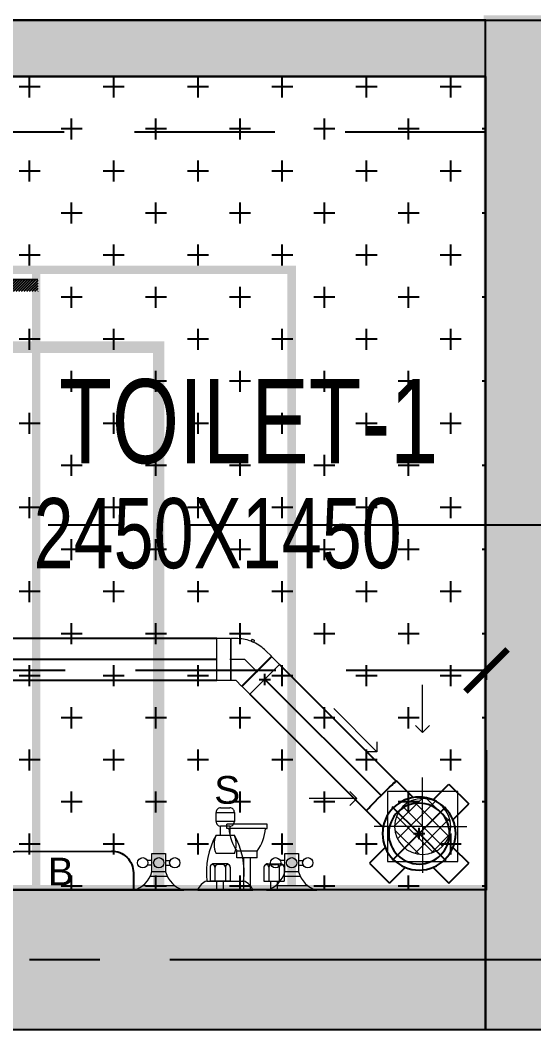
# Model space of a CAD drawing. Header units: millimetres. Extents: x 1135099 to 1230264, y -5736945 to -5695799.
# Drawn here: x 1215072 to 1215986, y -5708100 to -5706300 of the extents above; entities that cross this region are included whole.
import ezdxf
from ezdxf.lldxf.tags import DXFTag

# ---------------------------------------------------------------- set-up
doc = ezdxf.new("R2010")
doc.units = ezdxf.units.MM
doc.header["$LTSCALE"] = 1000
doc.header["$MEASUREMENT"] = 0
for name, pattern in [('2BHK-A - BACK$1$AUDIT_D_120904163729-0', [0]), ('AUDIT_D_120904163729-0', [0]), ('T8(T9 IS SIMILAR) - DIMENSION & TEXTING$0$CENTERX2', [101.6, 63.5, -12.7, 12.7, -12.7]), ('T8(T9 IS SIMILAR) - DIMENSION & TEXTING$0$HIDDEN', [0.375, 0.25, -0.125]), ('T8(T9 IS SIMILAR) - DIMENSION & TEXTING$1$AUDIT_D_120904163729-0', [0]), ('T8(T9 IS SIMILAR)$0$$0$HIDDEN', [0.375, 0.25, -0.125]), ('T8_REFUGE COLUMNS$0$CENTER2', [1.125, 0.75, -0.125, 0.125, -0.125])]:
    doc.linetypes.add(name, pattern=pattern)
doc.layers.get('0').update_dxf_attribs({"linetype": 'AUDIT_D_120904163729-0'})
for name, color, linetype in [('2BHK-A - BACK$0$A-TOI SUNK 50MM', 8, 'Continuous'), ('2BHK-A - BACK$1$A-HATCH -160', 251, '2BHK-A - BACK$1$AUDIT_D_120904163729-0'), ('2BHK-A - BACK$1$a-tile drop', 3, 'Continuous'), ('2BHK-A - BACK$1$APT PLANS-typ$0$TILEDROP', 3, 'Continuous'), ('T8(T9 IS SIMILAR) - DIMENSION & TEXTING$0$A-DIMENSIONS', 2, 'T8(T9 IS SIMILAR) - DIMENSION & TEXTING$0$HIDDEN'), ('T8(T9 IS SIMILAR) - DIMENSION & TEXTING$0$A-PLUMBING', 7, 'T8(T9 IS SIMILAR) - DIMENSION & TEXTING$1$AUDIT_D_120904163729-0'), ('T8(T9 IS SIMILAR) - DIMENSION & TEXTING$0$pl-75 dia waste pipe', 3, 'Continuous'), ('T8(T9 IS SIMILAR) - DIMENSION & TEXTING$0$pl-75 dia waste pipe1', 3, 'Continuous'), ('T8(T9 IS SIMILAR) - DIMENSION & TEXTING$0$PL-FITTINGS', 5, 'Continuous'), ('T8(T9 IS SIMILAR) - DIMENSION & TEXTING$0$U-TI-75MM WASTE WATER PIPE', 3, 'Continuous'), ('T8(T9 IS SIMILAR) - DIMENSION & TEXTING$0$U-TI-TEXT', 7, 'Continuous'), ('T8(T9 IS SIMILAR) - DIMENSION & TEXTING$0$U-TI-WS', 5, 'Continuous'), ('T8(T9 IS SIMILAR)$0$S-BEAM', 20, 'T8(T9 IS SIMILAR)$0$$0$HIDDEN'), ('T8_REFUGE COLUMNS$0$A-CENTERLINE', 193, 'T8_REFUGE COLUMNS$0$CENTER2'), ('T8_REFUGE COLUMNS$1$A-RCC COLS', 3, 'Continuous'), ('T8_TYPICAL COLUMNS$0$A-RCC COLS', 3, 'Continuous')]:
    doc.layers.add(name, color=color, linetype=linetype)
for name, color, linetype, lineweight in [('2BHK-A - BACK$1$a-TOI-fixtures', 251, 'Continuous', 0), ('2BHK-A - BACK$1$A-WALL- 160', 6, 'Continuous', 30), ('T8(T9 IS SIMILAR) - DIMENSION & TEXTING$0$FURNITURE_AR', 34, 'Continuous', 9), ('T8(T9 IS SIMILAR) - DIMENSION & TEXTING$0$U-TI-FIXTURE', 161, 'Continuous', 25), ('T8(T9 IS SIMILAR) - DIMENSION & TEXTING$0$U-TI-WS-HOT', 1, 'T8(T9 IS SIMILAR) - DIMENSION & TEXTING$0$DASHDOT', 30), ('T8(T9 IS SIMILAR) - DIMENSION & TEXTING$1$a-Text', 4, 'Continuous', 0), ('T8(T9 IS SIMILAR) - DIMENSION & TEXTING$1$a-TEXT -R SIZE', 4, 'Continuous', 0), ('T8(T9 IS SIMILAR)$0$D&W', 8, 'Continuous', 25)]:
    doc.layers.add(name, color=color, linetype=linetype, lineweight=lineweight)
doc.layers.add('A-RERA CARPET AREA', color=30, linetype='Continuous', plot=False)
doc.layers.add('T8(T9 IS SIMILAR) - DIMENSION & TEXTING$0$GEB-BEZUG', color=2, linetype='Continuous', lineweight=25, true_color=0xffff00)
doc.layers.add('T8_REFUGE COLUMNS$1$COL-HATCH', color=7, linetype='Continuous', lineweight=25, true_color=0xa3a3a3)
doc.styles.add('2BHK-A - BACK$1$Romans 1', font='romans.shx', dxfattribs={"height": 100})
doc.styles.add('T8(T9 IS SIMILAR) - DIMENSION & TEXTING$0$arial', font='sanss___.ttf')
doc.styles.add('T8(T9 IS SIMILAR) - DIMENSION & TEXTING$0$Romans 1', font='romans.shx', dxfattribs={"height": 100})
doc.styles.add('T8(T9 IS SIMILAR) - DIMENSION & TEXTING$1$ARIAL ARROW', font='swisscl.ttf')
tags = doc.linetypes.add('T8(T9 IS SIMILAR) - DIMENSION & TEXTING$0$DASHDOT', pattern=[1, 0.5, -0.25, 0, -0.25]).pattern_tags.tags
tags[10:11] = [DXFTag(74, 4), DXFTag(75, 0), DXFTag(340, '0'), DXFTag(46, 1.0), DXFTag(50, 0.0), DXFTag(44, 0.0), DXFTag(45, 0.0)]
tags[8:9] = [DXFTag(74, 4), DXFTag(75, 0), DXFTag(340, '0'), DXFTag(46, 1.0), DXFTag(50, 0.0), DXFTag(44, 0.0), DXFTag(45, 0.0)]
tags[6:7] = [DXFTag(74, 4), DXFTag(75, 0), DXFTag(340, '0'), DXFTag(46, 1.0), DXFTag(50, 0.0), DXFTag(44, 0.0), DXFTag(45, 0.0)]
tags[4:5] = [DXFTag(74, 4), DXFTag(75, 0), DXFTag(340, '0'), DXFTag(46, 1.0), DXFTag(50, 0.0), DXFTag(44, 0.0), DXFTag(45, 0.0)]
doc.dimstyles.new('2BHK-A - BACK$1$ALPINE S', dxfattribs={"dimscale": 0, "dimtxt": 100, "dimasz": 75, "dimexe": 0, "dimexo": 0, "dimgap": 75, "dimtad": 1, "dimdec": 0, "dimzin": 0, "dimdsep": 46, "dimtxsty": '2BHK-A - BACK$1$Romans 1', "dimblk": '2BHK-A - BACK$1$_ArchTick', "dimcen": 0.09, "dimclrd": 256, "dimclre": 256, "dimclrt": 7, "dimadec": 0, "dimazin": 0, "dimtfac": 1, "dimtdec": 0, "dimtofl": 0, "dimtmove": 1, "dimatfit": 0, "dimldrblk": '2BHK-A - BACK$1$_Open90', "dimfxl": 1, "dimtolj": 1, "dimtzin": 0, "dimarcsym": 0})
doc.dimstyles.new('T8(T9 IS SIMILAR) - DIMENSION & TEXTING$0$ALPINE S', dxfattribs={"dimscale": 0, "dimtxt": 100, "dimasz": 75, "dimexe": 0, "dimexo": 0, "dimgap": 75, "dimtad": 1, "dimdec": 0, "dimzin": 0, "dimdsep": 46, "dimtxsty": 'T8(T9 IS SIMILAR) - DIMENSION & TEXTING$0$Romans 1', "dimblk": 'T8(T9 IS SIMILAR) - DIMENSION & TEXTING$0$_ArchTick', "dimcen": 0.09, "dimclrd": 256, "dimclre": 256, "dimclrt": 7, "dimadec": 0, "dimazin": 0, "dimtfac": 1, "dimtdec": 0, "dimtofl": 0, "dimtmove": 1, "dimatfit": 0, "dimldrblk": 'T8(T9 IS SIMILAR) - DIMENSION & TEXTING$0$_Open90', "dimfxl": 1, "dimtolj": 1, "dimtzin": 0, "dimarcsym": 0})

# ---------------------------------------------------------------- blocks, each defined once
blk = doc.blocks.new('T8(T9 IS SIMILAR) - DIMENSION & TEXTING$0$_ArchTick')
at = {"color": 0, "linetype": 'ByBlock', "const_width": 0.15}
blk.add_lwpolyline([(-0.5, -0.5), (0.5, 0.5)], dxfattribs=at)
blk = doc.blocks.new('*D528')
at = {"layer": 'T8(T9 IS SIMILAR) - DIMENSION & TEXTING$0$A-DIMENSIONS', "linetype": 'T8(T9 IS SIMILAR) - DIMENSION & TEXTING$0$HIDDEN', "lineweight": -2, "transparency": 16777216}
for p, q in [((1213452.2, -5707851.3), (1213452.2, -5707459.1)), ((1215902.2, -5707850.9), (1215902.2, -5707459.1))]:
    blk.add_line(p, q, dxfattribs=at)
at = {"layer": 'T8(T9 IS SIMILAR) - DIMENSION & TEXTING$0$A-DIMENSIONS', "lineweight": -2, "transparency": 16777216}
blk.add_line((1215902.2, -5707459.1), (1213452.2, -5707459.1), dxfattribs=at)
at = {"layer": 'T8(T9 IS SIMILAR) - DIMENSION & TEXTING$0$A-DIMENSIONS', "linetype": 'ByBlock', "lineweight": -2, "transparency": 16777216, "xscale": 75, "yscale": 75, "zscale": 75, "rotation": 180}
blk.add_blockref('T8(T9 IS SIMILAR) - DIMENSION & TEXTING$0$_ArchTick', (1213452.2, -5707459.1), dxfattribs=at)
at = {"layer": 'T8(T9 IS SIMILAR) - DIMENSION & TEXTING$0$A-DIMENSIONS', "linetype": 'ByBlock', "lineweight": -2, "transparency": 16777216, "xscale": 75, "yscale": 75, "zscale": 75}
blk.add_blockref('T8(T9 IS SIMILAR) - DIMENSION & TEXTING$0$_ArchTick', (1215902.2, -5707459.1), dxfattribs=at)
at = {"layer": 'T8(T9 IS SIMILAR) - DIMENSION & TEXTING$0$A-DIMENSIONS', "color": 7, "linetype": 'ByBlock', "transparency": 16777216, "insert": (1214677.2, -5707334.1), "char_height": 100, "attachment_point": 5, "style": 'T8(T9 IS SIMILAR) - DIMENSION & TEXTING$0$Romans 1'}
blk.add_mtext('\\A1;2450', dxfattribs=at)
blk = doc.blocks.new('T8(T9 IS SIMILAR) - DIMENSION & TEXTING$0$_Open90')
at = {"color": 0, "linetype": 'ByBlock', "lineweight": -2}
for p, q in [((-0.5, 0.5), (0, 0)), ((0, 0), (-1, 0)), ((0, 0), (-0.5, -0.5))]:
    blk.add_line(p, q, dxfattribs=at)
blk = doc.blocks.new('T8(T9 IS SIMILAR) - DIMENSION & TEXTING$0$Einfügepunkt')
at = {"layer": 'T8(T9 IS SIMILAR) - DIMENSION & TEXTING$0$GEB-BEZUG'}
for p, q in [((-7.1, -7.1), (7.1, 7.1)), ((-7.1, 7.1), (7.1, -7.1))]:
    blk.add_line(p, q, dxfattribs=at)
blk = doc.blocks.new('T8(T9 IS SIMILAR) - DIMENSION & TEXTING$0$388.001.00.1_G')
at = {"layer": 'T8(T9 IS SIMILAR) - DIMENSION & TEXTING$0$U-TI-75MM WASTE WATER PIPE', "ltscale": 5}
for p, q in [((-25.1, 60.1), (-25.1, 100)), ((-25.1, 100), (25.1, 100)), ((25.1, 60.1), (25.1, 100)), ((0, 0), (0, 67.6)), ((-60.1, 25.1), (-100, 25.1)), ((-100, -25.1), (-100, 25.1)), ((60.1, 25.1), (100, 25.1)), ((100, -25.1), (100, 25.1)), ((0, 0), (-67.6, 0)), ((0, 0), (0, 2.5)), ((0, 0), (0, -67.6)), ((0, 0), (67.6, 0)), ((0, 0), (-2.5, 0)), ((0, 0), (0, -2.5)), ((0, 0), (2.5, 0)), ((-60.1, -25.1), (-100, -25.1)), ((60.1, -25.1), (100, -25.1)), ((-37.7, -53.1), (-37.7, -95)), ((37.7, -53.1), (37.7, -95))]:
    blk.add_line(p, q, dxfattribs=at)
for radius in [65.1, 54.2]:
    blk.add_circle((0, 0), radius, dxfattribs=at)
blk.add_ellipse((0, -95), major_axis=(37.7, 0), ratio=0.026177, start_param=3.141593, end_param=6.283185, dxfattribs=at)
blk.add_blockref('T8(T9 IS SIMILAR) - DIMENSION & TEXTING$0$Einfügepunkt', (0, 0), dxfattribs=at)
blk = doc.blocks.new('T8(T9 IS SIMILAR) - DIMENSION & TEXTING$0$365.045.16.1_A')
at = {"lineweight": 13, "ltscale": 25}
for p, q in [((-61.9, 8.8), (-8.8, 61.9)), ((8.3, 44.7), (-8.8, 61.9)), ((8.3, 44.7), (-44.7, -8.3)), ((-43.7, -9.4), (9.4, 43.7)), ((8.3, 43.7), (-43.7, -8.3)), ((8.3, 43.7), (8.3, 44.7)), ((8.3, 43.7), (9.4, 43.7)), ((15.5, 37.5), (9.4, 43.7)), ((-17.1, 17.1), (-18.9, 18.9)), ((-44.7, -8.3), (-61.9, 8.8)), ((0, 0), (-17.1, 17.1)), ((-9.2, 9.2), (-11, 11)), ((0, -15.5), (0, 0)), ((34.7, 16.5), (30.6, 16)), ((36.3, 12.9), (32.9, 10.3)), ((34.7, 16.5), (36.3, 12.9)), ((-43.7, -8.3), (-44.7, -8.3)), ((-43.7, -8.3), (-43.7, -9.4)), ((-37.5, -15.5), (-43.7, -9.4)), ((-37.5, -29.3), (-37.5, -15.5)), ((0, -29.3), (0, -15.5)), ((37.5, -29.3), (37.5, -15.5)), ((-36.7, -30), (-37.5, -29.3)), ((37.5, -29.3), (-37.5, -29.3)), ((-36.7, -30), (-37.5, -30.7)), ((-37.5, -50), (-37.5, -30.7)), ((-37.5, -30.7), (37.5, -30.7)), ((-36.7, -30), (36.8, -30)), ((0, -31.8), (0, -29.3)), ((36.8, -30), (37.5, -29.3)), ((36.8, -30), (37.5, -30.7)), ((37.5, -50), (37.5, -30.7)), ((-37.5, -50), (37.5, -50)), ((0, -50), (-2.5, -50)), ((0, -50), (0, -47.5)), ((0, -50), (0, -52.5)), ((0, -50), (2.5, -50))]:
    blk.add_line(p, q, dxfattribs=at)
for start, end in [(24.8604, 45), (0, 20.1396)]:
    blk.add_arc((-37.5, -15.5), 75, start, end, dxfattribs=at)
blk.add_open_spline([(32.9, 10.3), (32.9, 10.3), (32.9, 10.3), (32.8, 10.5), (32.8, 10.6), (32.6, 11), (32.4, 11.3), (32.2, 11.9), (32.1, 12.1), (31.9, 12.6), (31.8, 12.8), (31.6, 13.2), (31.6, 13.4), (31.4, 13.8), (31.3, 14), (31.1, 14.6), (31, 14.9), (30.8, 15.4), (30.7, 15.6), (30.6, 15.9), (30.6, 16), (30.6, 16)], degree=3, knots=[-0.9758327, -0.9758327, -0.9758327, -0.9758327, -0.8930469, -0.8930469, -0.7796093, -0.7796093, -0.6561479, -0.6561479, -0.5667077, -0.5667077, -0.5007206, -0.5007206, -0.4380575, -0.4380575, -0.3616519, -0.3616519, -0.247098, -0.247098, -0.1245121, -0.1245121, 0, 0, 0, 0], dxfattribs=at)
blk.add_blockref('T8(T9 IS SIMILAR) - DIMENSION & TEXTING$0$Einfügepunkt', (0, -50), dxfattribs=at)
blk = doc.blocks.new('T8(T9 IS SIMILAR) - DIMENSION & TEXTING$0$FAUCET')
at = {"layer": 'T8(T9 IS SIMILAR) - DIMENSION & TEXTING$0$FURNITURE_AR', "color": 7}
for p, q in [((-0.01, 0.18), (0.01, 0.18)), ((-0.02, 0.17), (0.02, 0.17)), ((-0.02, 0.15), (-0.02, 0.17)), ((0.02, 0.17), (0.02, 0.15)), ((0.02, 0.15), (-0.02, 0.15)), ((0.01, 0.14), (-0.01, 0.14)), ((-0.01, 0.12), (-0.01, 0.14)), ((0.01, 0.14), (0.01, 0.12)), ((-0.02, 0.12), (0.02, 0.12)), ((-0.16, 0.08), (-0.13, 0.08)), ((-0.16, 0.04), (-0.16, 0.08)), ((-0.13, 0.08), (-0.13, 0.04)), ((0.02, 0.08), (-0.02, 0.08)), ((0.13, 0.08), (0.16, 0.08)), ((0.13, 0.04), (0.13, 0.08)), ((0.16, 0.08), (0.16, 0.04)), ((-0.16, 0.065), (-0.17, 0.065)), ((-0.16, 0.055), (-0.17, 0.055)), ((-0.13, 0.065), (-0.12, 0.065)), ((-0.13, 0.055), (-0.12, 0.055)), ((0.13, 0.065), (0.12, 0.065)), ((0.13, 0.055), (0.12, 0.055)), ((0.16, 0.065), (0.17, 0.065)), ((0.16, 0.055), (0.17, 0.055)), ((-0.1258, 0.03), (-0.1639, 0.03)), ((-0.13, 0.04), (-0.16, 0.04)), ((0.1642, 0.03), (0.1261, 0.03)), ((0.16, 0.04), (0.13, 0.04)), ((-0.2, 0), (-0.09, 0)), ((-0.1803, 0.01), (-0.1096, 0.01)), ((-0.06, 0), (0.06, 0)), ((-0.04, 0.02), (0.04, 0.02)), ((0.09, 0), (0.2, 0)), ((0.1097, 0.01), (0.1804, 0.01))]:
    blk.add_line(p, q, dxfattribs=at)
for centre in [(-0.18, 0.06), (-0.145, 0.06), (-0.11, 0.06), (0.11, 0.06), (0.145, 0.06), (0.18, 0.06)]:
    blk.add_circle(centre, 0.0112, dxfattribs=at)
for centre, radius, start, end in [((-0.0103, 0.1703), 0.0097, 88.2224, 181.7776), ((0.0103, 0.1703), 0.0097, 358.2224, 91.7776), ((-0.0103, 0.1497), 0.0097, 178.2224, 271.7776), ((0.0103, 0.1497), 0.0097, 268.2224, 1.7776), ((0.12, 0.04), 0.1612, 150.2551, 187.125), ((0.0257, 0.1), 0.0498, 156.3417, 203.6583), ((-0.0257, 0.1), 0.0498, 336.3417, 23.6584), ((-0.12, 0.04), 0.1612, 352.875, 29.7449), ((-0.215, 0.055), 0.057, 285.2551, 344.7449), ((-0.075, 0.055), 0.057, 195.2551, 254.7449), ((0.075, 0.055), 0.057, 285.2551, 344.7449), ((0.215, 0.055), 0.057, 195.2551, 254.7449), ((-0.0318, -0.0082), 0.0293, 106.1502, 163.8498), ((0.0318, -0.0082), 0.0293, 16.1502, 73.8498)]:
    blk.add_arc(centre, radius, start, end, dxfattribs=at)
blk = doc.blocks.new('T8(T9 IS SIMILAR) - DIMENSION & TEXTING$0$A$C77D62699')
at = {"layer": 'T8(T9 IS SIMILAR) - DIMENSION & TEXTING$0$pl-75 dia waste pipe1'}
for p, q in [((7969.7, 6471.9, 0.9), (7140.2, 6471.8, 0.7)), ((8288.7, 6218.5, 0.9), (8081.6, 6425.6, 0.9)), ((7969.7, 6396.9, 0.9), (7140.2, 6396.8, 0.7)), ((8235.7, 6165.4, 0.9), (8028.6, 6372.5, 0.9))]:
    blk.add_line(p, q, dxfattribs=at)
at = {"layer": 'T8(T9 IS SIMILAR) - DIMENSION & TEXTING$0$pl-75 dia waste pipe1', "color": 12, "linetype": 'T8(T9 IS SIMILAR) - DIMENSION & TEXTING$0$CENTERX2'}
for p, q in [((7969.7, 6434.4, 0.9), (7140.2, 6434.3, 0.7)), ((8262.2, 6191.9, 0.9), (8055.1, 6399, 0.9))]:
    blk.add_line(p, q, dxfattribs=at)
at = {"layer": 'T8(T9 IS SIMILAR) - DIMENSION & TEXTING$0$U-TI-FIXTURE', "color": 7, "elevation": 0.7}
blk.add_lwpolyline([(7610, 6092.1), (7782.1, 6093.1, -0.414214), (7821.2, 6054.4), (7821.4, 6023.2), (7571.5, 6023.2), (7571.4, 6053, -0.414214)], format="xyb", close=True, dxfattribs=at)
at = {"layer": 'T8(T9 IS SIMILAR) - DIMENSION & TEXTING$0$U-TI-WS', "lineweight": 40, "ltscale": 0.01, "const_width": 20.5, "elevation": 0.7}
blk.add_lwpolyline([(5783, 6375.7), (5587.7, 6375.7), (5587.7, 6991.5), (7866.3, 6991.5), (7866.3, 6022.6)], dxfattribs=at)
at = {"layer": 'T8(T9 IS SIMILAR) - DIMENSION & TEXTING$0$U-TI-WS-HOT', "ltscale": 0.1, "const_width": 15, "elevation": 0.7}
for points in [[(5653.7, 7350.8), (5653.7, 7129.5), (8103.1, 7129.5), (8103.1, 6022.6)], [(7648.1, 6023.2), (7648.1, 7129.5)]]:
    blk.add_lwpolyline(points, dxfattribs=at)
at = {"layer": 'T8(T9 IS SIMILAR) - DIMENSION & TEXTING$0$FURNITURE_AR', "xscale": 816.4485071879512, "yscale": 816.4485071879512, "zscale": 816.4485071879512}
blk.add_blockref('T8(T9 IS SIMILAR) - DIMENSION & TEXTING$0$FAUCET', (7984.7, 6023.2, 0.7), dxfattribs=at)
at = {"layer": 'T8(T9 IS SIMILAR) - DIMENSION & TEXTING$0$pl-75 dia waste pipe', "ltscale": 0.1, "xscale": 1.000020158935082, "yscale": 1.000020158935082, "zscale": 1.000020158935082, "rotation": 45.00000000000017}
blk.add_blockref('T8(T9 IS SIMILAR) - DIMENSION & TEXTING$0$365.045.16.1_A', (8019.7, 6434.4, 0.9), dxfattribs=at)
at = {"layer": 'T8(T9 IS SIMILAR) - DIMENSION & TEXTING$0$PL-FITTINGS', "xscale": -1.000020158935082, "yscale": 1.000020158935082, "zscale": 1.000020158935082, "rotation": 225}
blk.add_blockref('T8(T9 IS SIMILAR) - DIMENSION & TEXTING$0$388.001.00.1_G', (8330, 6124.1, 0.9), dxfattribs=at)
at = {"layer": 'T8(T9 IS SIMILAR) - DIMENSION & TEXTING$0$U-TI-TEXT', "style": 'T8(T9 IS SIMILAR) - DIMENSION & TEXTING$0$arial'}
for s, p in [('S', (7965.2, 6177.3, 0)), ('B', (7668.7, 6031.7, 0))]:
    blk.add_text(s, height=49.5, rotation=359.9999, dxfattribs=at).set_placement(p)
blk = doc.blocks.new('T8_REFUGE COLUMNS')
at = {"layer": 'T8_REFUGE COLUMNS$1$COL-HATCH', "linetype": 'ByBlock'}
h = blk.add_hatch(color=256, dxfattribs=at)
h.dxf.hatch_style = 1
h.paths.add_polyline_path([(1215902.1, -5706299.9), (1216152.1, -5706299.9), (1216152.1, -5708099.9), (1215902.1, -5708099.9)])
h = blk.add_hatch(color=256, dxfattribs=at)
h.dxf.hatch_style = 1
h.paths.add_polyline_path([(1215902.1, -5708099.9), (1213292.1, -5708099.9), (1213292.1, -5707849.9), (1215902.1, -5707849.9)])
at = {"layer": 'T8_REFUGE COLUMNS$0$A-CENTERLINE'}
for p, q in [((1217248.2, -5707199.9), (1182156.9, -5707199.9)), ((1217215, -5707974.9), (1182156.9, -5707974.9))]:
    blk.add_line(p, q, dxfattribs=at)
at = {"layer": 'T8_REFUGE COLUMNS$1$A-RCC COLS', "linetype": 'ByBlock'}
for points in [[(1215902.1, -5706299.9), (1216152.1, -5706299.9), (1216152.1, -5708099.9), (1215902.1, -5708099.9)], [(1215902.1, -5708099.9), (1213292.1, -5708099.9), (1213292.1, -5707849.9), (1215902.1, -5707849.9)]]:
    blk.add_lwpolyline(points, close=True, dxfattribs=at)
blk = doc.blocks.new('T8_TYPICAL COLUMNS')
at = {"layer": 'T8_TYPICAL COLUMNS$0$A-RCC COLS', "linetype": 'ByBlock'}
blk.add_blockref('T8_REFUGE COLUMNS', (0, 0), dxfattribs=at)
blk = doc.blocks.new('2BHK-A - BACK$0$Type-A-First Floor Plan-bottom-up$0$FLOOR TRAP-flat-6')
at = {"layer": '2BHK-A - BACK$1$a-TOI-fixtures'}
h = blk.add_hatch(dxfattribs=at)
h.set_pattern_fill('ACET-2D-_USER', color=256, scale=20, angle=45, style=0, double=1, pattern_type=0)
h.set_pattern_definition([(45, (-789896.981, 5385770.066), (-14.142135624, 14.142135624), []), (135, (-789896.981, 5385770.066), (-14.142135624, -14.142135624), [])])
edge = h.paths.add_edge_path()
edge.add_arc((150, 150), 50, 0, 360)
for q in [(150, 228.6), (67.6, 150), (237.4, 150), (150, 63.6)]:
    blk.add_line((150, 150), q, dxfattribs=at)
blk.add_lwpolyline([(87.5, 212.5), (212.5, 212.5), (212.5, 87.5), (87.5, 87.5)], close=True, dxfattribs=at)
blk.add_circle((150, 150), 50, dxfattribs=at)
blk = doc.blocks.new('2BHK-A - BACK$0$SH-flat-2')
at = {"color": 0}
for p, q in [((14.6, 30), (14.7, 66)), ((39.8, 57.2), (14.6, 57.2)), ((39.9, 65.9), (14.7, 66)), ((45.9, 36.2), (45.9, 59)), ((0.1, 54), (14.6, 54)), ((0.1, 42), (14.6, 42)), ((39.7, 38.7), (14.5, 38.7)), ((44.6, 43), (44.6, 52.2)), ((39.8, 29.9), (14.6, 30)), ((43.4, 31.6), (44.7, 33.1)), ((108.4, -32.8), (108.5, 32.4)), ((108.5, 35.8), (116.3, 35.8)), ((108.5, 32.4), (108.5, 35.8)), ((116.2, -36.2), (116.3, 35.8)), ((0, -6), (0, 6)), ((0, 6), (56.3, 5.9)), ((56.2, -18.1), (56.3, 17.9)), ((56.3, 17.9), (68.3, 17.9)), ((68.2, -18.1), (68.3, 17.9)), ((0, -6), (56.3, -6.1)), ((14.5, -30), (14.4, -66)), ((39.7, -30.1), (14.5, -30)), ((43.3, -31.7), (44.6, -33.3)), ((56.2, -18.1), (68.2, -18.1)), ((108.4, -32.8), (108.4, -36.2)), ((-0.1, -42), (14.4, -42)), ((-0.1, -54), (14.4, -54)), ((39.6, -38.8), (14.4, -38.8)), ((44.4, -43.2), (44.4, -52.4)), ((45.7, -36.4), (45.7, -59.2)), ((108.4, -36.2), (116.2, -36.2)), ((39.5, -57.3), (14.3, -57.3)), ((39.6, -66.1), (14.4, -66))]:
    blk.add_line(p, q, dxfattribs=at)
for centre, radius, start, end in [((39.8, 62), 4.8, 269.8776, 359.8776), ((39.8, 52.2), 4.8, 359.8776, 89.8776), ((39.9, 61.1), 4.8, 359.8776, 89.8776), ((41.1, 59), 4.8, 359.8776, 46.4449), ((39.8, 43.5), 4.8, 269.8776, 359.8776), ((39.7, 33.9), 4.8, 359.8776, 89.8776), ((41.1, 36.2), 4.8, 319.2258, 359.8776), ((39.8, 34.7), 4.8, 269.8776, 359.8776), ((114.8, -47.9), 80.5, 94.4595, 125.2375), ((39.6, -34), 4.8, 269.8776, 359.8776), ((39.7, -34.9), 4.8, 359.8776, 89.8776), ((40.9, -36.4), 4.8, 359.8776, 40.5294), ((115, 47.4), 80.5, 234.5177, 265.2957), ((39.5, -52.4), 4.8, 269.8776, 359.8776), ((39.6, -43.6), 4.8, 359.8776, 89.8776), ((39.5, -62.1), 4.8, 359.8776, 89.8776), ((39.6, -61.3), 4.8, 269.8776, 359.8776), ((40.9, -59.2), 4.8, 313.3103, 359.8776)]:
    blk.add_arc(centre, radius, start, end, dxfattribs=at)
blk = doc.blocks.new('2BHK-A - BACK$1$TILE DROP -x')
at = {"layer": '2BHK-A - BACK$1$APT PLANS-typ$0$TILEDROP'}
h = blk.add_hatch(dxfattribs=at)
h.set_pattern_fill('ACET-2D-ANSI31', color=8, scale=27, angle=90, style=0)
h.set_pattern_definition([(135, (583590.9237, -2384968.1492), (-2.3864853865, -2.3864853865), [])])
h.paths.add_polyline_path([(-58303, -19205.9), (-58303, -19151.2), (-58284.2, -19151.2), (-58284.2, -19205.9)])
edge = h.paths.add_edge_path()
edge.add_line((-58303, -19258.5), (-58323.9, -19258.5))
edge.add_line((-58303, -19205.9), (-58303, -19258.5))
edge.add_line((-58323.7, -19205.9), (-58303, -19205.9))
edge.add_line((-58323.7, -19258.5), (-58323.7, -19205.9))
at = {"layer": '2BHK-A - BACK$1$APT PLANS-typ$0$TILEDROP', "color": 1}
blk.add_line((-58252, -19205.9), (-58336, -19205.9), dxfattribs=at)
at = {"layer": '2BHK-A - BACK$1$APT PLANS-typ$0$TILEDROP', "color": 20, "const_width": 3}
for points in [[(-58284.2, -19205.9), (-58284.2, -19151.2)], [(-58303, -19258.5), (-58303, -19205.9)], [(-58303, -19205.9), (-58284.2, -19205.9)]]:
    blk.add_lwpolyline(points, dxfattribs=at)
blk = doc.blocks.new('2BHK-A - BACK$1$_ArchTick')
at = {"color": 0, "linetype": 'ByBlock', "const_width": 0.15}
blk.add_lwpolyline([(-0.5, -0.5), (0.5, 0.5)], dxfattribs=at)
blk = doc.blocks.new('2BHK-A - BACK$1$_Open90')
at = {"color": 0, "linetype": 'ByBlock', "lineweight": -2}
for p, q in [((0, 0), (-1, 0)), ((-0.5, 0.5), (0, 0)), ((0, 0), (-0.5, -0.5))]:
    blk.add_line(p, q, dxfattribs=at)
blk = doc.blocks.new('T8(T9 IS SIMILAR) - DIMENSION & TEXTING')
at = {"layer": 'T8(T9 IS SIMILAR) - DIMENSION & TEXTING$0$A-PLUMBING', "linetype": 'ByBlock'}
blk.add_blockref('T8(T9 IS SIMILAR) - DIMENSION & TEXTING$0$A$C77D62699', (1207452.3, -5713874), dxfattribs=at)
at = {"layer": 'T8(T9 IS SIMILAR) - DIMENSION & TEXTING$1$a-Text', "style": 'T8(T9 IS SIMILAR) - DIMENSION & TEXTING$1$ARIAL ARROW'}
blk.add_text('TOILET-1', height=150, dxfattribs=at).set_placement((1215141.2, -5707089.6))
at = {"layer": 'T8(T9 IS SIMILAR) - DIMENSION & TEXTING$1$a-TEXT -R SIZE', "color": 2, "style": 'T8(T9 IS SIMILAR) - DIMENSION & TEXTING$1$ARIAL ARROW'}
blk.add_text('2450X1450', height=125, dxfattribs=at).set_placement((1215095.7, -5707276.7))
at = {"layer": 'T8(T9 IS SIMILAR) - DIMENSION & TEXTING$0$A-DIMENSIONS', "linetype": 'ByBlock'}
dim = blk.add_linear_dim(base=(1213452.2, -5707459.1), p1=(1215902.2, -5707850.9, -0.7), p2=(1213452.2, -5707851.3), angle=180, dimstyle='T8(T9 IS SIMILAR) - DIMENSION & TEXTING$0$ALPINE S', override={"dimscale": 1, "dimfxl": 5, "dimarcsym": 1}, dxfattribs=at)
dim.commit()
dim.dimension.update_dxf_attribs({"geometry": '*D528', "text_midpoint": (1214677.2, -5707334.1)})
blk = doc.blocks.new('2BHK-A - BACK$1$A$C1DA736AB')
at = {"color": 0, "linetype": 'ByBlock'}
for points in [[(117, 0.4, 0), (202.3, 0.4, 0)], [(81.7, -82.8, 0), (158.2, -159.9, 0)], [(0.4, -117, 0), (0.4, -202.3, 0)]]:
    blk.add_leader(points, dimstyle='2BHK-A - BACK$1$ALPINE S', override={"dimscale": 1, "dimasz": 25, "dimtad": 0, "dimfxl": 5, "dimtfill": 1, "dimarcsym": 1}, dxfattribs=at)
blk = doc.blocks.new('2BHK-A - BACK')
at = {"layer": '2BHK-A - BACK$0$A-TOI SUNK 50MM'}
h = blk.add_hatch(dxfattribs=at)
h.set_pattern_fill('CROSS', color=256, scale=300, style=0)
h.set_pattern_definition([(9e-15, (54492.616, 14881.46), (75, 75), [37.5, -112.5]), (90, (54511.366, 14862.71), (-75, 75), [37.5, -112.5])])
h.paths.add_polyline_path([(1196642.1, -5706399.9), (1199092.2, -5706399.9), (1199092.2, -5707849.9), (1196642.1, -5707849.9)])
h.paths.add_polyline_path([(1202691.8, -5706399.9), (1200442.1, -5706399.9), (1200442.1, -5707850.3), (1202692.3, -5707850.3)])
at = {"layer": '2BHK-A - BACK$1$A-HATCH -160', "linetype": 'ByBlock'}
h = blk.add_hatch(dxfattribs=at)
h.set_pattern_fill('ZIGZAG', color=256, scale=250)
h.set_pattern_definition([(9e-15, (-0.22, 0.45), (31.25, 31.25), [31.25, -31.25]), (90, (31.03, 0.45), (-31.25, 31.25), [31.25, -31.25])])
h.paths.add_polyline_path([(1196642.1, -5706299.9), (1198342.2, -5706299.9), (1198342.2, -5706399.9), (1196642.1, -5706399.9)])
h.paths.add_polyline_path([(1199382.6, -5705299.9), (1199382.6, -5705199.9), (1201592.2, -5705199.9), (1201592.2, -5705299.9), (1200442.1, -5705299.9), (1200442.1, -5705399.9), (1200342.1, -5705399.9), (1200342.1, -5705299.9)])
h.paths.add_polyline_path([(1200442.1, -5706399.9), (1201341.8, -5706399.9), (1201341.8, -5706299.9), (1200442.1, -5706299.9)])
h.paths.add_polyline_path([(1202091.8, -5706299.9), (1202691.8, -5706299.9), (1202691.8, -5706399.9), (1202091.8, -5706399.9)])
h.paths.add_polyline_path([(1204892.1, -5708749.5), (1204992.1, -5708749.5), (1204992.1, -5707999.9), (1204892.1, -5707999.9)])
h.paths.add_polyline_path([(1204892.1, -5709649.5), (1204992.1, -5709649.5), (1204992.1, -5710549.5), (1204892.1, -5710549.5)])
h.paths.add_polyline_path([(1200142, -5708600.5), (1200257, -5708600.5), (1200257.1, -5708700.5), (1200042, -5708700.5), (1200042, -5708099.9), (1200142, -5708099.9)])
h.paths.add_polyline_path([(1202792.1, -5701189.9), (1203427.1, -5701189.9), (1203427.1, -5701089.9), (1202792.1, -5701089.9)])
at = {"layer": '2BHK-A - BACK$0$A-TOI SUNK 50MM'}
blk.add_lwpolyline([(1196642.1, -5706399.9), (1199092.2, -5706399.9), (1199092.2, -5707849.9), (1196642.1, -5707849.9)], close=True, dxfattribs=at)
at = {"layer": '2BHK-A - BACK$1$A-WALL- 160', "linetype": 'ByBlock'}
for p, q in [((1196642.1, -5706299.9), (1198342.2, -5706299.9)), ((1196642.1, -5706399.9), (1198342.2, -5706399.9))]:
    blk.add_line(p, q, dxfattribs=at)
at = {"layer": '2BHK-A - BACK$1$a-tile drop', "xscale": -0.9999999999999998, "rotation": 270.0003204097974}
blk.add_blockref('2BHK-A - BACK$1$TILE DROP -x', (1216697.7, -5648459.2), dxfattribs=at)
at = {"layer": '2BHK-A - BACK$1$a-TOI-fixtures'}
for name, p, xscale, rotation in [('2BHK-A - BACK$1$A$C1DA736AB', (1196754.6, -5707687), -1, 180), ('2BHK-A - BACK$0$SH-flat-2', (1197067.2, -5707849.6, 0), -0.9999999999999941, 269.877592600283)]:
    blk.add_blockref(name, p, dxfattribs=dict(at, xscale=xscale, rotation=rotation))
at = {"layer": '2BHK-A - BACK$1$a-TOI-fixtures', "extrusion": (0, 0, -1), "xscale": -1, "zscale": -1, "rotation": 270}
blk.add_blockref('2BHK-A - BACK$0$Type-A-First Floor Plan-bottom-up$0$FLOOR TRAP-flat-6', (-1196904.6, -5707887.4), dxfattribs=at)
blk = doc.blocks.new('T8(T9 IS SIMILAR)')
at = {"layer": 'T8(T9 IS SIMILAR)$0$S-BEAM'}
blk.add_line((1215901.8, -5706499.4), (1209852.1, -5706499.4), dxfattribs=at)
at = {"layer": 'T8(T9 IS SIMILAR)$0$D&W', "linetype": 'ByBlock'}
blk.add_blockref('T8_TYPICAL COLUMNS', (0, 0), dxfattribs=at)
at = {"layer": 'T8(T9 IS SIMILAR)$0$D&W', "linetype": 'ByBlock', "xscale": -1}
blk.add_blockref('2BHK-A - BACK', (2412544.6, 0), dxfattribs=at)

msp = doc.modelspace()

# ---------------------------------------------------------------- linework, layer by layer
at = {"layer": 'A-RERA CARPET AREA', "const_width": 20, "elevation": 0.3}
msp.add_lwpolyline([(1206357.1, -5710750.6), (1207457.2, -5710750.6), (1207457.2, -5710550.6), (1210812.5, -5710550.5), (1210812.5, -5708100.3), (1211628.1, -5708100.3), (1211628.1, -5707850.6), (1212107.3, -5707850.6), (1212107.4, -5706301.1), (1213457.1, -5706301.1), (1213457.1, -5707851.4), (1215907.3, -5707851.5), (1215907.3, -5706301), (1216807.7, -5706300.9), (1216807.6, -5702350.9), (1213161.9, -5702350.9), (1213161.9, -5701252), (1210057.2, -5701252), (1210057.2, -5702326), (1209282.4, -5702326), (1209282.3, -5702166), (1206657.2, -5702166), (1206657.2, -5702166), (1206357.2, -5702166)], close=True, dxfattribs=at)

# ---------------------------------------------------------------- next in the draw order: block references
at = {"linetype": 'ByBlock'}
msp.add_blockref('T8(T9 IS SIMILAR)', (-1.4, 0.2, -0.6), dxfattribs=at)

# ---------------------------------------------------------------- next in the draw order: block references
msp.add_blockref('T8(T9 IS SIMILAR) - DIMENSION & TEXTING', (0, 0), dxfattribs=at)

doc.saveas('drawing.dxf')
